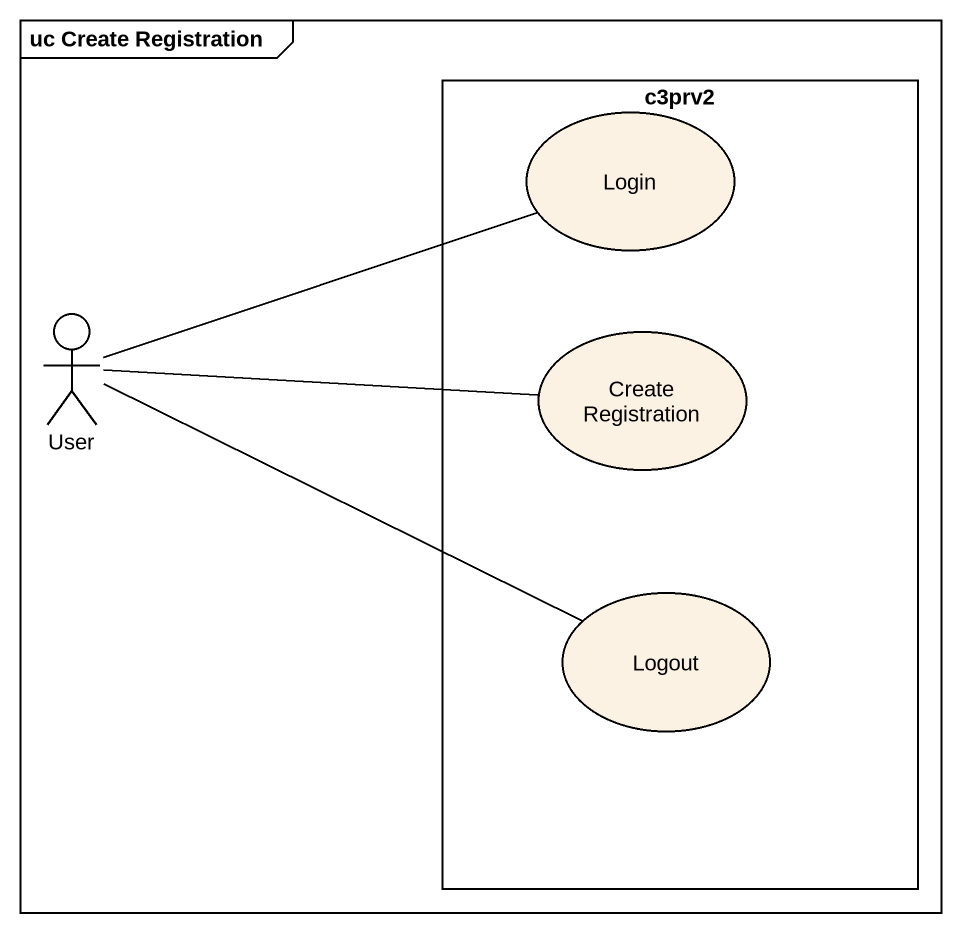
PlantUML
@startuml
mainframe uc Create Registration
rectangle c3prv2 {
  usecase Login
  usecase "Create Registration" as Create_Registration
  usecase Logout
}
actor User
User -right- Login
User -right- Create_Registration
User -right- Logout
@enduml
